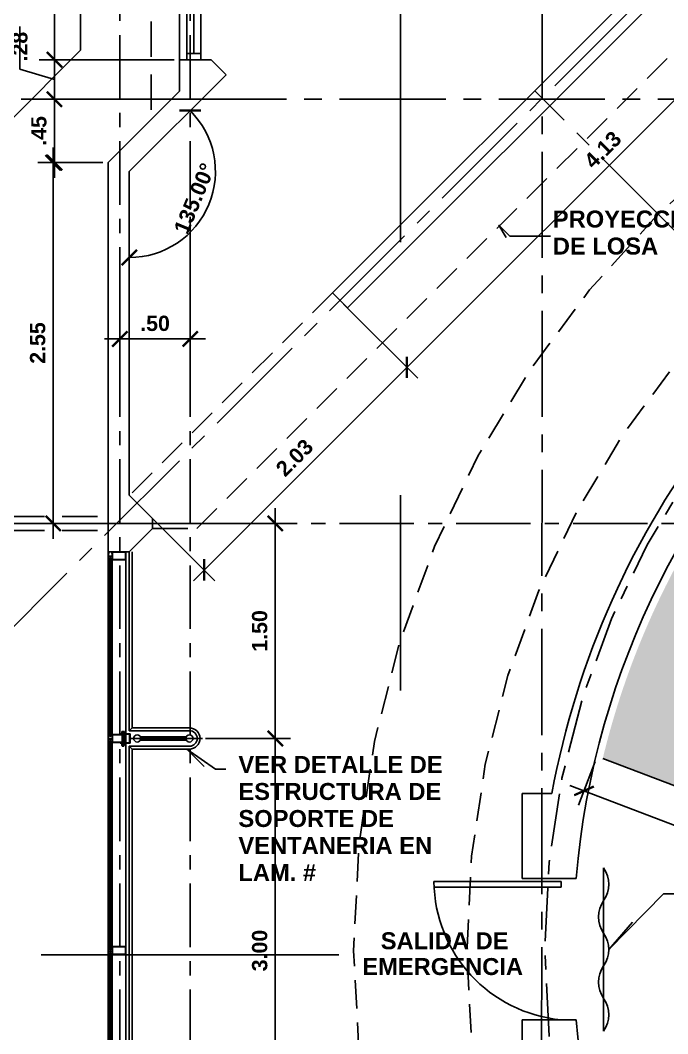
# Model space of a CAD drawing. Extents: x 504.5 to 598.6, y 648.3 to 688.4.
# Drawn here: x 515.55 to 520.12, y 667.48 to 674.64 of the extents above; entities that cross this region are included whole.
import ezdxf

# ---------------------------------------------------------------- set-up
doc = ezdxf.new("R2010")
doc.units = 0
doc.header["$MEASUREMENT"] = 0
doc.linetypes.add('CENTER2', pattern=[1.125, 0.75, -0.125, 0.125, -0.125])
doc.linetypes.add('HIDDEN', pattern=[0.375, 0.25, -0.125])
doc.layers.get('0').update_dxf_attribs({"linetype": 'CONTINUOUS'})
doc.layers.get('DEFPOINTS').update_dxf_attribs({"linetype": 'CONTINUOUS'})
for name, color, linetype in [('2', 1, 'CONTINUOUS'), ('6', 7, 'CONTINUOUS'), ('EJES', 6, 'CENTER2'), ('paredes', 2, 'CONTINUOUS'), ('PISO', 9, 'CONTINUOUS'), ('pisoplanta', 1, 'CONTINUOUS'), ('PROYECCIONES', 6, 'HIDDEN'), ('PUERTAS', 1, 'CONTINUOUS'), ('texturas', 6, 'CONTINUOUS'), ('ventanas', 1, 'CONTINUOUS'), ('vidrio', 6, 'CONTINUOUS')]:
    doc.layers.add(name, color=color, linetype=linetype)
doc.styles.add('ALR4', font='sanssb__.ttf')
doc.dimstyles.new('1-50', dxfattribs={"dimscale": 0.6, "dimtxt": 0.18, "dimasz": 0.18, "dimexe": 0.18, "dimexo": 0.0625, "dimgap": 0.09, "dimtad": 1, "dimzin": 4, "dimdsep": 46, "dimtxsty": 'Standard', "dimblk1": 'ARCHTICK', "dimblk2": 'ARCHTICK', "dimsah": 1, "dimcen": 0.09, "dimdle": 0.18, "dimclrd": 6, "dimclre": 6, "dimclrt": 1, "dimadec": 0, "dimazin": 0, "dimtfac": 1, "dimtofl": 0, "dimtmove": 0, "dimatfit": 3, "dimldrblk": 'ARCHTICK', "dimfxl": 1, "dimtolj": 1, "dimtzin": 4, "dimarcsym": 0})

# ---------------------------------------------------------------- blocks, each defined once
blk = doc.blocks.new('apoymuro-cortina')
at = {"layer": 'vidrio', "color": 1, "linetype": 'Continuous'}
for p, q in [((0, 0), (-0.0989, 0)), ((0, -0.0574), (0, 0)), ((-0.125, -0.0006), (-0.125, -0.0568)), ((-0.1193, 0), (-0.1244, 0)), ((-0.1244, -0.0574), (-0.1193, -0.0574)), ((-0.122, -0.0096), (-0.122, -0.0032)), ((-0.122, -0.032), (-0.122, -0.0134)), ((-0.0962, -0.032), (-0.122, -0.032)), ((-0.122, -0.0348), (-0.0962, -0.0348)), ((-0.122, -0.044), (-0.122, -0.0348)), ((-0.122, -0.0542), (-0.122, -0.0478)), ((-0.1213, -0.0026), (-0.1199, -0.0026)), ((-0.1199, -0.0102), (-0.1213, -0.0102)), ((-0.1213, -0.0128), (-0.1193, -0.0128)), ((-0.1193, -0.0447), (-0.1213, -0.0447)), ((-0.1213, -0.0472), (-0.1199, -0.0472)), ((-0.1199, -0.0549), (-0.1213, -0.0549)), ((-0.1199, -0.0026), (-0.1199, -0.0038)), ((-0.1199, -0.0089), (-0.1199, -0.0102)), ((-0.1199, -0.0472), (-0.1199, -0.0485)), ((-0.1199, -0.0536), (-0.1199, -0.0549)), ((-0.1186, -0.0038), (-0.1186, -0.0006)), ((-0.1186, -0.0121), (-0.1186, -0.0089)), ((-0.1186, -0.0485), (-0.1186, -0.0453)), ((-0.1186, -0.0568), (-0.1186, -0.0536)), ((-0.0995, -0.0006), (-0.0995, -0.0038)), ((-0.0995, -0.0089), (-0.0995, -0.0121)), ((-0.0995, -0.0453), (-0.0995, -0.0485)), ((-0.0995, -0.0536), (-0.0995, -0.0568)), ((-0.0989, -0.0128), (-0.0968, -0.0128)), ((-0.0968, -0.0447), (-0.0989, -0.0447)), ((-0.0989, -0.0574), (-0.0938, -0.0574)), ((-0.0982, -0.0026), (-0.0968, -0.0026)), ((-0.0982, -0.0038), (-0.0982, -0.0026)), ((-0.0982, -0.0102), (-0.0982, -0.0089)), ((-0.0968, -0.0102), (-0.0982, -0.0102)), ((-0.0982, -0.0472), (-0.0968, -0.0472)), ((-0.0982, -0.0485), (-0.0982, -0.0472)), ((-0.0982, -0.0549), (-0.0982, -0.0536)), ((-0.0968, -0.0549), (-0.0982, -0.0549)), ((-0.0962, -0.0032), (-0.0962, -0.0096)), ((-0.0962, -0.0134), (-0.0962, -0.032)), ((-0.0962, -0.0348), (-0.0962, -0.044)), ((-0.0962, -0.0478), (-0.0962, -0.0542)), ((-0.0938, -0.0574), (0, -0.0574)), ((-0.0931, -0.0033), (-0.0931, -0.0541)), ((-0.0036, -0.0028), (-0.0926, -0.0028)), ((-0.0926, -0.0546), (-0.0036, -0.0546)), ((-0.0031, -0.0541), (-0.0031, -0.0033))]:
    blk.add_line(p, q, dxfattribs=at)
at = {"layer": 'vidrio', "linetype": 'Continuous'}
for p, q in [((-0.0397, 0.0015), (-0.0397, 0.0051)), ((-0.0397, 0.0051), (0.0307, 0.0051)), ((0.0272, 0.0015), (-0.0397, 0.0015)), ((-0.0318, 0.0056), (-0.0318, 0.0075)), ((-0.0318, 0.0075), (-0.0055, 0.0075)), ((-0.0055, 0.0056), (-0.0318, 0.0056)), ((-0.0087, 0.0103), (-0.0287, 0.0103)), ((-0.0287, 0.0103), (-0.0287, 0.0078)), ((-0.0287, 0.0078), (-0.0087, 0.0078)), ((-0.0283, 0.0111), (-0.0283, 0.0201)), ((-0.026, 0.0207), (-0.0113, 0.0207)), ((-0.0113, 0.0105), (-0.026, 0.0105)), ((-0.0237, 0.0201), (-0.0237, 0.0111)), ((-0.0145, 0.0208), (-0.0228, 0.0208)), ((-0.0137, 0.0111), (-0.0137, 0.0201)), ((-0.009, 0.0201), (-0.009, 0.0111)), ((-0.0087, 0.0078), (-0.0087, 0.0103)), ((-0.0055, 0.0075), (-0.0055, 0.0056)), ((0.0272, -0.0589), (0.0272, 0.0015)), ((0.0307, -0.0625), (0.0307, 0.0051)), ((-0.1052, -0.0438), (-0.1133, -0.0438)), ((-0.0397, -0.0589), (0.0272, -0.0589)), ((-0.0397, -0.0625), (-0.0397, -0.0589)), ((0.0307, -0.0625), (-0.0397, -0.0625)), ((-0.0318, -0.0631), (-0.0318, -0.065)), ((-0.0055, -0.0631), (-0.0318, -0.0631)), ((-0.0318, -0.065), (-0.0055, -0.065)), ((-0.0287, -0.0677), (-0.0287, -0.0652)), ((-0.0287, -0.0652), (-0.0087, -0.0652)), ((-0.0087, -0.0677), (-0.0287, -0.0677)), ((-0.0283, -0.0686), (-0.0283, -0.0775)), ((-0.0113, -0.068), (-0.026, -0.068)), ((-0.0127, -0.0055), (-0.0248, -0.0055)), ((-0.0248, -0.0055), (-0.0248, -0.0516)), ((-0.0248, -0.0516), (-0.0127, -0.0516)), ((-0.0237, -0.0775), (-0.0237, -0.0686)), ((-0.0137, -0.0686), (-0.0137, -0.0775)), ((-0.0127, -0.0516), (-0.0127, -0.0055)), ((-0.009, -0.0775), (-0.009, -0.0686)), ((-0.0087, -0.0652), (-0.0087, -0.0677)), ((-0.0055, -0.065), (-0.0055, -0.0631)), ((-0.026, -0.0782), (-0.0113, -0.0782)), ((-0.0247, -0.083), (-0.0247, -0.0782)), ((-0.0127, -0.0792), (-0.0247, -0.0792)), ((-0.0127, -0.0811), (-0.0247, -0.0811)), ((-0.0247, -0.083), (-0.0237, -0.0839)), ((-0.0127, -0.083), (-0.0247, -0.083)), ((-0.0136, -0.0839), (-0.0237, -0.0839)), ((-0.0145, -0.0783), (-0.0228, -0.0783)), ((-0.0145, -0.0802), (-0.0228, -0.0802)), ((-0.0145, -0.0821), (-0.0228, -0.0821)), ((-0.0187, -0.0838), (-0.0187, -0.0839)), ((-0.0127, -0.083), (-0.0136, -0.0839)), ((-0.0127, -0.083), (-0.0127, -0.0782))]:
    blk.add_line(p, q, dxfattribs=at)
at = {"layer": 'vidrio', "color": 1, "linetype": 'Continuous', "extrusion": (0, 0, -1)}
for centre, major_axis, start_param, end_param in [((-0.0989, -0.0006), (0.000451, -0.000451), 2.356194, 3.926991), ((-0.1244, -0.0006), (0.000451, -0.000451), 2.356194, 3.926991), ((-0.1244, -0.0568), (0.000451, 0.000451), 2.356194, 3.926991), ((-0.1213, -0.0032), (0.000451, -0.000451), 2.356194, 3.926991), ((-0.1213, -0.0096), (0.000451, 0.000451), 2.356194, 3.926991), ((-0.1213, -0.0134), (0.000451, -0.000451), 2.356194, 3.926991), ((-0.1213, -0.044), (0.000451, 0.000451), 2.356194, 3.926991), ((-0.1213, -0.0478), (0.000451, -0.000451), 2.356194, 3.926991), ((-0.1213, -0.0542), (0.000451, 0.000451), 2.356194, 3.926991), ((-0.1193, -0.0038), (0.000451, 0.000451), 2.356194, 3.926991), ((-0.1193, -0.0089), (0.000451, -0.000451), 2.356194, 3.926991), ((-0.1193, -0.0485), (0.000451, 0.000451), 2.356194, 3.926991), ((-0.1193, -0.0536), (0.000451, -0.000451), 2.356194, 3.926991), ((-0.1193, -0.0006), (0.000451, -0.000451), 3.926991, 5.497787), ((-0.1193, -0.0038), (0.000451, -0.000451), -0.785398, 0.785398), ((-0.1193, -0.0089), (0.000451, -0.000451), 3.926991, 5.497787), ((-0.1193, -0.0121), (0.000451, -0.000451), -0.785398, 0.785398), ((-0.1193, -0.0453), (0.000451, -0.000451), 3.926991, 5.497787), ((-0.1193, -0.0485), (0.000451, -0.000451), -0.785398, 0.785398), ((-0.1193, -0.0536), (0.000451, -0.000451), 3.926991, 5.497787), ((-0.1193, -0.0568), (0.000451, -0.000451), -0.785398, 0.785398), ((-0.0989, -0.0038), (0.000451, 0.000451), 2.356194, 3.926991), ((-0.0989, -0.0089), (0.000451, -0.000451), 2.356194, 3.926991), ((-0.0989, -0.0121), (0.000451, 0.000451), 2.356194, 3.926991), ((-0.0989, -0.0453), (0.000451, -0.000451), 2.356194, 3.926991), ((-0.0989, -0.0485), (0.000451, 0.000451), 2.356194, 3.926991), ((-0.0989, -0.0536), (0.000451, -0.000451), 2.356194, 3.926991), ((-0.0989, -0.0568), (0.000451, 0.000451), 2.356194, 3.926991), ((-0.0989, -0.0038), (0.000451, -0.000451), -0.785398, 0.785398), ((-0.0989, -0.0089), (0.000451, -0.000451), 3.926991, 5.497787), ((-0.0989, -0.0485), (0.000451, -0.000451), -0.785398, 0.785398), ((-0.0989, -0.0536), (0.000451, -0.000451), 3.926991, 5.497787), ((-0.0968, -0.0032), (0.000451, 0.000451), 5.497787, 7.068583), ((-0.0968, -0.0096), (0.000451, -0.000451), -0.785398, 0.785398), ((-0.0968, -0.0134), (0.000451, -0.000451), 3.926991, 5.497787), ((-0.0968, -0.044), (0.000451, -0.000451), -0.785398, 0.785398), ((-0.0968, -0.0478), (0.000451, 0.000451), 5.497787, 7.068583), ((-0.0926, -0.0033), (0.000361, 0.000361), 3.926991, 5.497787), ((-0.0926, -0.0541), (0.000361, 0.000361), 2.356194, 3.926991)]:
    blk.add_ellipse(centre, major_axis=major_axis, ratio=1, start_param=start_param, end_param=end_param, dxfattribs=at)
at = {"layer": 'vidrio', "linetype": 'Continuous', "extrusion": (0, 0, -1)}
for centre, major_axis, start_param, end_param in [((-0.026, 0.0161), (0.00325, -0.00325), 3.399063, 4.454918), ((-0.026, 0.0151), (0.00325, -0.00325), 0.257471, 1.313326), ((-0.0187, 0.0004), (0.0144, -0.0144), 3.678281, 4.175701), ((-0.0187, 0.0309), (0.0144, 0.0144), 2.107484, 2.604904), ((-0.0113, 0.0161), (0.00325, -0.00325), 3.399063, 4.454918), ((-0.0113, 0.0151), (0.00325, -0.00325), 0.257471, 1.313326), ((-0.026, -0.0726), (0.00325, 0.00325), 4.96986, 6.025715), ((-0.0187, -0.0883), (0.0144, 0.0144), 5.249077, 5.746497), ((-0.0113, -0.0726), (0.00325, 0.00325), 4.96986, 6.025715), ((-0.026, -0.0736), (0.00325, 0.00325), 1.828267, 2.884122), ((-0.0187, -0.0578), (0.0144, -0.0144), 0.536688, 1.034108), ((-0.0113, -0.0736), (0.00325, 0.00325), 1.828267, 2.884122)]:
    blk.add_ellipse(centre, major_axis=major_axis, ratio=1, start_param=start_param, end_param=end_param, dxfattribs=at)
at = {"layer": 'vidrio', "color": 5, "linetype": 'Continuous', "extrusion": (0, 0, -1)}
for centre, major_axis, start_param, end_param in [((-0.0036, -0.0033), (0.000361, -0.000361), 3.926991, 5.497787), ((-0.0036, -0.0541), (0.000361, 0.000361), 0.785398, 2.356194)]:
    blk.add_ellipse(centre, major_axis=major_axis, ratio=1, start_param=start_param, end_param=end_param, dxfattribs=at)
blk = doc.blocks.new('_ARCHTICK')
at = {"color": 0, "linetype": 'ByBlock', "const_width": 0.15}
blk.add_lwpolyline([(-0.5, -0.5), (0.5, 0.5)], dxfattribs=at)
blk = doc.blocks.new('*D16')
at = {"color": 6, "linetype": 'ByBlock', "transparency": 16777216}
blk.add_line((520.5879, 665.8797), (519.823, 665.5197), dxfattribs=at)
at = {"layer": 'DEFPOINTS', "color": 0, "linetype": 'ByBlock', "transparency": 16777216}
for p in [(525.2519, 668.0745), (519.823, 665.5197)]:
    blk.add_point(p, dxfattribs=at)
at = {"color": 6, "linetype": 'ByBlock', "transparency": 16777216, "xscale": 0.108, "yscale": 0.108, "zscale": 0.108, "rotation": 205.2008022212337}
blk.add_blockref('_ARCHTICK', (519.823, 665.5197), dxfattribs=at)
at = {"color": 1, "linetype": 'ByBlock', "transparency": 16777216, "insert": (520.3214, 665.8756), "char_height": 0.108, "attachment_point": 5, "rotation": 25.2008, "style": 'ALR4'}
blk.add_mtext('\\A1;R6.00', dxfattribs=at)
blk = doc.blocks.new('*D161')
at = {"color": 6, "linetype": 'ByBlock', "transparency": 16777216}
for p, q in [((517.3482, 666.4561), (517.3482, 669.6721)), ((516.854, 669.5641), (517.4562, 669.5641))]:
    blk.add_line(p, q, dxfattribs=at)
at = {"layer": 'DEFPOINTS', "color": 0, "linetype": 'ByBlock', "transparency": 16777216}
for p in [(516.8165, 669.5641), (517.3482, 669.5641), (516.8165, 666.5641)]:
    blk.add_point(p, dxfattribs=at)
at = {"color": 6, "linetype": 'ByBlock', "transparency": 16777216, "xscale": 0.108, "yscale": 0.108, "zscale": 0.108}
for p, rotation in [((517.3482, 669.5641), 90), ((517.3482, 666.5641), 270)]:
    blk.add_blockref('_ARCHTICK', p, dxfattribs=dict(at, rotation=rotation))
at = {"color": 1, "linetype": 'ByBlock', "transparency": 16777216, "insert": (517.2384, 668.0641), "char_height": 0.108, "attachment_point": 5, "rotation": 90, "style": 'ALR4'}
blk.add_mtext('\\A1;3.00', dxfattribs=at)
blk = doc.blocks.new('*D162')
at = {"color": 6, "linetype": 'ByBlock', "transparency": 16777216}
for p, q in [((517.3482, 669.4561), (517.3482, 671.1929)), ((516.287, 671.0849), (517.4562, 671.0849))]:
    blk.add_line(p, q, dxfattribs=at)
at = {"layer": 'DEFPOINTS', "color": 0, "linetype": 'ByBlock', "transparency": 16777216}
for p in [(516.2495, 671.0849), (517.3482, 671.0849), (516.8165, 669.5641)]:
    blk.add_point(p, dxfattribs=at)
at = {"color": 6, "linetype": 'ByBlock', "transparency": 16777216, "xscale": 0.108, "yscale": 0.108, "zscale": 0.108}
for p, rotation in [((517.3482, 671.0849), 90), ((517.3482, 669.5641), 270)]:
    blk.add_blockref('_ARCHTICK', p, dxfattribs=dict(at, rotation=rotation))
at = {"color": 1, "linetype": 'ByBlock', "transparency": 16777216, "insert": (517.2383, 670.3245), "char_height": 0.108, "attachment_point": 5, "rotation": 90, "style": 'ALR4'}
blk.add_mtext('\\A1;1.50', dxfattribs=at)
blk = doc.blocks.new('*D198')
at = {"color": 6, "linetype": 'ByBlock', "transparency": 16777216}
for p, q in [((517.8311, 672.6355), (518.3544, 672.1122)), ((516.7691, 670.6796), (518.3544, 672.2649)), ((516.3985, 671.2029), (516.9219, 670.6796))]:
    blk.add_line(p, q, dxfattribs=at)
at = {"layer": 'DEFPOINTS', "color": 0, "linetype": 'ByBlock', "transparency": 16777216}
for p in [(517.8046, 672.662), (518.2781, 672.1885), (516.372, 671.2294)]:
    blk.add_point(p, dxfattribs=at)
at = {"color": 6, "linetype": 'ByBlock', "transparency": 16777216, "xscale": 0.108, "yscale": 0.108, "zscale": 0.108}
for p, rotation in [((518.2781, 672.1885), 44.99999999999545), ((516.8455, 670.7559), 224.9999999999954)]:
    blk.add_blockref('_ARCHTICK', p, dxfattribs=dict(at, rotation=rotation))
at = {"color": 1, "linetype": 'ByBlock', "transparency": 16777216, "insert": (517.4842, 671.5498), "char_height": 0.108, "attachment_point": 5, "rotation": 45, "style": 'ALR4'}
blk.add_mtext('\\A1;2.03', dxfattribs=at)
blk = doc.blocks.new('*D199')
at = {"color": 6, "linetype": 'ByBlock', "transparency": 16777216}
for p, q in [((520.7537, 675.5582), (521.2771, 675.0348)), ((518.2017, 672.1122), (521.2771, 675.1876))]:
    blk.add_line(p, q, dxfattribs=at)
at = {"layer": 'DEFPOINTS', "color": 0, "linetype": 'ByBlock', "transparency": 16777216}
for p in [(520.7272, 675.5847), (521.2007, 675.1112), (517.8046, 672.662)]:
    blk.add_point(p, dxfattribs=at)
at = {"color": 6, "linetype": 'ByBlock', "transparency": 16777216, "xscale": 0.108, "yscale": 0.108, "zscale": 0.108}
for p, rotation in [((521.2007, 675.1112), 44.99999999999545), ((518.2781, 672.1885), 224.9999999999954)]:
    blk.add_blockref('_ARCHTICK', p, dxfattribs=dict(at, rotation=rotation))
at = {"color": 1, "linetype": 'ByBlock', "transparency": 16777216, "insert": (519.6618, 673.7275), "char_height": 0.108, "attachment_point": 5, "rotation": 45, "style": 'ALR4'}
blk.add_mtext('\\A1;4.13', dxfattribs=at)
blk = doc.blocks.new('*D200')
at = {"color": 6, "linetype": 'ByBlock', "transparency": 16777216}
for p, q in [((515.7792, 670.9769), (515.7792, 673.7441)), ((516.129, 673.6361), (515.6712, 673.6361)), ((516.212, 671.0849), (515.6712, 671.0849))]:
    blk.add_line(p, q, dxfattribs=at)
at = {"layer": 'DEFPOINTS', "color": 0, "linetype": 'ByBlock', "transparency": 16777216}
for p in [(515.7792, 673.6361), (516.1665, 673.6361), (516.2495, 671.0849)]:
    blk.add_point(p, dxfattribs=at)
at = {"color": 6, "linetype": 'ByBlock', "transparency": 16777216, "xscale": 0.108, "yscale": 0.108, "zscale": 0.108}
for p, rotation in [((515.7792, 673.6361), 90), ((515.7792, 671.0849), 270)]:
    blk.add_blockref('_ARCHTICK', p, dxfattribs=dict(at, rotation=rotation))
at = {"color": 1, "linetype": 'ByBlock', "transparency": 16777216, "insert": (515.6694, 672.3605), "char_height": 0.108, "attachment_point": 5, "rotation": 90, "style": 'ALR4'}
blk.add_mtext('\\A1;2.55', dxfattribs=at)
blk = doc.blocks.new('*D201')
at = {"color": 6, "linetype": 'ByBlock', "transparency": 16777216}
for p, q in [((515.7878, 673.5281), (515.7878, 674.1929)), ((516.7097, 674.0849), (515.6798, 674.0849)), ((516.129, 673.6361), (515.6798, 673.6361))]:
    blk.add_line(p, q, dxfattribs=at)
at = {"layer": 'DEFPOINTS', "color": 0, "linetype": 'ByBlock', "transparency": 16777216}
for p in [(515.7878, 674.0849), (516.7472, 674.0849), (516.1665, 673.6361)]:
    blk.add_point(p, dxfattribs=at)
at = {"color": 6, "linetype": 'ByBlock', "transparency": 16777216, "xscale": 0.108, "yscale": 0.108, "zscale": 0.108}
for p, rotation in [((515.7878, 674.0849), 90), ((515.7878, 673.6361), 270)]:
    blk.add_blockref('_ARCHTICK', p, dxfattribs=dict(at, rotation=rotation))
at = {"color": 1, "linetype": 'ByBlock', "transparency": 16777216, "insert": (515.6779, 673.8605), "char_height": 0.108, "attachment_point": 5, "rotation": 90, "style": 'ALR4'}
blk.add_mtext('\\A1;.45', dxfattribs=at)
blk = doc.blocks.new('*D202')
at = {"color": 6, "linetype": 'ByBlock', "transparency": 16777216}
for p, q in [((515.5431, 674.298), (515.5431, 674.598)), ((516.6347, 674.3644), (515.6798, 674.3644)), ((515.7878, 673.9769), (515.7878, 674.3644)), ((515.7878, 674.2246), (515.5431, 674.298))]:
    blk.add_line(p, q, dxfattribs=at)
at = {"layer": 'DEFPOINTS', "color": 0, "linetype": 'ByBlock', "transparency": 16777216}
for p in [(515.7878, 674.3644), (516.6722, 674.3644), (516.7472, 674.0849)]:
    blk.add_point(p, dxfattribs=at)
at = {"color": 6, "linetype": 'ByBlock', "transparency": 16777216, "xscale": 0.108, "yscale": 0.108, "zscale": 0.108}
for p, rotation in [((515.7878, 674.3644), 90), ((515.7878, 674.0849), 270)]:
    blk.add_blockref('_ARCHTICK', p, dxfattribs=dict(at, rotation=rotation))
at = {"color": 1, "linetype": 'ByBlock', "transparency": 16777216, "insert": (515.5431, 674.352), "char_height": 0.108, "attachment_point": 4, "rotation": 90, "style": 'ALR4'}
blk.add_mtext('\\A1;.28', dxfattribs=at)
blk = doc.blocks.new('*D203')
at = {"color": 6, "linetype": 'ByBlock', "transparency": 16777216}
for p, q in [((515.7878, 674.2564), (515.7878, 676.6927)), ((516.4347, 676.5847), (515.6798, 676.5847))]:
    blk.add_line(p, q, dxfattribs=at)
at = {"layer": 'DEFPOINTS', "color": 0, "linetype": 'ByBlock', "transparency": 16777216}
for p in [(515.7878, 676.5847), (516.4722, 676.5847), (516.6722, 674.3644)]:
    blk.add_point(p, dxfattribs=at)
at = {"color": 6, "linetype": 'ByBlock', "transparency": 16777216, "xscale": 0.108, "yscale": 0.108, "zscale": 0.108}
for p, rotation in [((515.7878, 676.5847), 90), ((515.7878, 674.3644), 270)]:
    blk.add_blockref('_ARCHTICK', p, dxfattribs=dict(at, rotation=rotation))
at = {"color": 1, "linetype": 'ByBlock', "transparency": 16777216, "insert": (515.6798, 675.4745), "char_height": 0.108, "attachment_point": 5, "rotation": 90, "style": 'ALR4'}
blk.add_mtext('\\A1;2.22', dxfattribs=at)
blk = doc.blocks.new('*D204')
at = {"color": 6, "linetype": 'ByBlock', "transparency": 16777216}
for p, q in [((516.7472, 673.9671), (516.7472, 672.9955)), ((516.2495, 673.6816), (516.2495, 672.9955)), ((516.1415, 673.1035), (516.8552, 673.1035))]:
    blk.add_line(p, q, dxfattribs=at)
at = {"layer": 'DEFPOINTS', "color": 0, "linetype": 'ByBlock', "transparency": 16777216}
for p in [(516.7472, 674.0046), (516.2495, 673.7191), (516.7472, 673.1035)]:
    blk.add_point(p, dxfattribs=at)
at = {"color": 6, "linetype": 'ByBlock', "transparency": 16777216, "xscale": 0.108, "yscale": 0.108, "zscale": 0.108, "rotation": 180}
blk.add_blockref('_ARCHTICK', (516.2495, 673.1035), dxfattribs=at)
at = {"color": 6, "linetype": 'ByBlock', "transparency": 16777216, "xscale": 0.108, "yscale": 0.108, "zscale": 0.108}
blk.add_blockref('_ARCHTICK', (516.7472, 673.1035), dxfattribs=at)
at = {"color": 1, "linetype": 'ByBlock', "transparency": 16777216, "insert": (516.4984, 673.2133), "char_height": 0.108, "attachment_point": 5, "style": 'ALR4'}
blk.add_mtext('\\A1;.50', dxfattribs=at)
blk = doc.blocks.new('*D208')
at = {"color": 6, "linetype": 'ByBlock', "transparency": 16777216}
blk.add_arc((520.7585, 675.5099), 0.6344, 225, 360, dxfattribs=at)
at = {"layer": 'DEFPOINTS', "color": 0, "linetype": 'ByBlock', "transparency": 16777216}
for p in [(520.7585, 675.5099), (520.7585, 675.5099), (522.1827, 675.5099), (520.7585, 674.8755), (517.8576, 672.609)]:
    blk.add_point(p, dxfattribs=at)
at = {"color": 6, "linetype": 'ByBlock', "transparency": 16777216, "xscale": 0.108, "yscale": 0.108, "zscale": 0.108}
for p, rotation in [((521.3929, 675.5099), 89.99999999999113), ((520.3099, 675.0613), 134.9999999999972)]:
    blk.add_blockref('_ARCHTICK', p, dxfattribs=dict(at, rotation=rotation))
at = {"color": 1, "linetype": 'ByBlock', "transparency": 16777216, "insert": (520.9592, 675.0252), "char_height": 0.108, "attachment_point": 5, "rotation": 22.5, "style": 'ALR4'}
blk.add_mtext('\\A1;135.00°', dxfattribs=at)
blk = doc.blocks.new('*D224')
at = {"color": 6, "linetype": 'ByBlock', "transparency": 16777216}
blk.add_arc((516.3165, 673.5739), 0.6087, 270, 45, dxfattribs=at)
at = {"layer": 'DEFPOINTS', "color": 0, "linetype": 'ByBlock', "transparency": 16777216}
for p in [(517.0009, 674.2583), (516.3165, 673.5739), (516.3165, 673.5739), (516.747, 673.1435), (516.3165, 671.2849)]:
    blk.add_point(p, dxfattribs=at)
at = {"color": 6, "linetype": 'ByBlock', "transparency": 16777216, "xscale": 0.108, "yscale": 0.108, "zscale": 0.108}
for p, rotation in [((516.747, 674.0044), 134.9999999999711), ((516.3165, 672.9652), 179.9999999999898)]:
    blk.add_blockref('_ARCHTICK', p, dxfattribs=dict(at, rotation=rotation))
at = {"color": 1, "linetype": 'ByBlock', "transparency": 16777216, "insert": (516.7775, 673.383), "char_height": 0.108, "attachment_point": 5, "rotation": 67.5, "style": 'ALR4'}
blk.add_mtext('\\A1;135.00°', dxfattribs=at)
blk = doc.blocks.new('*D237')
at = {"color": 6, "linetype": 'ByBlock', "transparency": 16777216}
for p, q in [((519.6089, 669.4007), (519.4914, 669.0927)), ((519.429, 669.2321), (521.1963, 668.5578)), ((521.1744, 668.8033), (521.0569, 668.4954))]:
    blk.add_line(p, q, dxfattribs=at)
at = {"layer": 'DEFPOINTS', "color": 0, "linetype": 'ByBlock', "transparency": 16777216}
for p in [(519.6223, 669.4357), (521.1878, 668.8384), (521.0954, 668.5963)]:
    blk.add_point(p, dxfattribs=at)
at = {"color": 6, "linetype": 'ByBlock', "transparency": 16777216, "xscale": 0.108, "yscale": 0.108, "zscale": 0.108}
for p, rotation in [((519.5299, 669.1936), 159.1143863293706), ((521.0954, 668.5963), 339.1143863293706)]:
    blk.add_blockref('_ARCHTICK', p, dxfattribs=dict(at, rotation=rotation))
at = {"color": 1, "linetype": 'ByBlock', "transparency": 16777216, "insert": (520.3518, 668.9975), "char_height": 0.108, "attachment_point": 5, "rotation": 339.11439, "style": 'ALR4'}
blk.add_mtext('\\A1;1.68', dxfattribs=at)
blk = doc.blocks.new('*D250')
at = {"color": 6, "linetype": 'ByBlock', "transparency": 16777216}
blk.add_arc((516.2495, 661.9457), 0.7871, 270, 315, dxfattribs=at)
at = {"layer": 'DEFPOINTS', "color": 0, "linetype": 'ByBlock', "transparency": 16777216}
for p in [(516.2495, 683.009), (516.1665, 662.0287), (516.4533, 661.1854), (519.1165, 659.0787), (516.2495, 649.3383)]:
    blk.add_point(p, dxfattribs=at)
at = {"color": 6, "linetype": 'ByBlock', "transparency": 16777216, "xscale": 0.108, "yscale": 0.108, "zscale": 0.108}
for p, rotation in [((516.8061, 661.3891), 44.99999999999377), ((516.2495, 661.1586), 180.0000000000004)]:
    blk.add_blockref('_ARCHTICK', p, dxfattribs=dict(at, rotation=rotation))
at = {"color": 1, "linetype": 'ByBlock', "transparency": 16777216, "insert": (516.5087, 661.32), "char_height": 0.108, "attachment_point": 5, "rotation": 22.5, "style": 'ALR4'}
blk.add_mtext('\\A1;45.00°', dxfattribs=at)

msp = doc.modelspace()

# ---------------------------------------------------------------- hatches: boundary and pattern name
at = {"layer": 'PROYECCIONES'}
h = msp.add_hatch(dxfattribs=at)
h.set_pattern_fill('CROSS,_O', color=256, scale=0.3)
h.set_pattern_definition([(0, (-527.54403, -568.65473), (0.075, 0.075), [0.0375, -0.1125]), (90, (-527.52528, -568.67348), (-0.075, 0.075), [0.0375, -0.1125])])
h.paths.add_polyline_path([(525.2519, 672.3245), (525.2519, 673.8245, 0.14114), (522.1935, 672.9436), (522.9913, 671.6734, -0.14114)])
h.paths.add_polyline_path([(522.9913, 671.6734), (523.0422, 671.5923), (524.6916, 672.2168), (524.9573, 671.3559, -0.01158), (525.2519, 671.5019), (525.2519, 672.3245, 0.14114)])
h.paths.add_polyline_path([(525.2519, 671.5019, -0.058512), (526.8238, 672.0231, 0.094999), (525.2519, 672.3245)])
h.paths.add_polyline_path([(526.8732, 671.9302), (526.8474, 672.0136, 0.001493), (526.8238, 672.0231, 0.058512), (525.2519, 671.5019), (525.2519, 671.4298)])
h.paths.add_polyline_path([(526.8474, 672.0136), (526.3194, 673.7245, 0.046716), (525.2519, 673.8245), (525.2519, 672.3245, -0.096506)])
h.paths.add_polyline_path([(522.1935, 672.9436, 0.056195), (521.1861, 672.1403), (522.2415, 671.0849), (522.2519, 671.0849, -0.05576), (522.9913, 671.6734)])
h.paths.add_polyline_path([(523.0422, 671.5923), (522.9913, 671.6734, 0.032583), (522.5429, 671.3492), (522.671, 671.2211)])
h.paths.add_polyline_path([(521.9772, 670.7835), (522.1053, 670.6554), (522.3882, 670.9383), (522.2467, 671.0797, 0.023569)])
h.paths.add_polyline_path([(522.2519, 671.0849, 0.000433), (522.2467, 671.0797), (522.3882, 670.9383), (522.5348, 671.0849)])
h.paths.add_polyline_path([(522.5348, 671.0849), (522.671, 671.2211), (522.5429, 671.3492, 0.023135), (522.2519, 671.0849)], flags=17)
h.paths.add_polyline_path([(520.4594, 671.0849), (521.653, 670.3351, -0.056195), (522.2467, 671.0797), (522.2415, 671.0849)])
h.paths.add_polyline_path([(522.2415, 671.0849), (521.1861, 672.1403, 0.056195), (520.3828, 671.133), (520.4594, 671.0849)])
h.paths.add_polyline_path([(522.1053, 670.6554), (521.9772, 670.7835, 0.032583), (521.653, 670.3351), (521.7341, 670.2842)])
h.paths.add_polyline_path([(521.7341, 670.2842), (521.653, 670.3351, 0.092507), (521.0799, 668.885), (521.1888, 668.8438)])
h.paths.add_polyline_path([(520.4594, 671.0849), (520.353, 671.0849, 0.078788), (519.662, 669.4218), (521.0799, 668.885, -0.092507), (521.653, 670.3351)])

# ---------------------------------------------------------------- linework, layer by layer
at = {"layer": '2'}
for points in [[(519.2934, 673.1158), (519.0063, 673.1158), (518.928, 673.194), (518.9802, 673.1071)], [(516.9978, 669.3465), (516.9263, 669.3465), (516.722, 669.4894), (516.8446, 669.3669)], [(520.2966, 668.4642), (520.0923, 668.4642), (519.7046, 668.0715), (519.8722, 668.2652)]]:
    msp.add_lwpolyline(points, dxfattribs=at)
at = {"layer": '6'}
for p, q in [((518.2324, 675.1839), (518.2324, 673.0733)), ((518.2324, 671.2845), (518.2324, 669.904)), ((515.6936, 668.0337), (517.7975, 668.0337))]:
    msp.add_line(p, q, dxfattribs=at)
at = {"layer": 'EJES', "ltscale": 0.6}
for p, q in [((516.2495, 649.3383), (516.2495, 683.009)), ((516.7472, 649.3383), (516.7472, 683.009))]:
    msp.add_line(p, q, dxfattribs=at)
at = {"layer": 'EJES'}
for p, q in [((519.2193, 649.3383), (519.2399, 683.009)), ((514.5498, 669.4073), (526.8246, 681.6821)), ((531.3227, 662.0037), (519.1812, 674.1452)), ((505.4273, 674.0849), (544.8842, 674.0849))]:
    msp.add_line(p, q, dxfattribs=at)
at = {"layer": 'EJES', "ltscale": 0.7}
msp.add_line((505.4273, 671.0849), (544.8842, 671.0849), dxfattribs=at)
at = {"layer": 'EJES', "ltscale": 0.5}
msp.add_circle((525.2519, 668.0745), 6, dxfattribs=at)
at = {"layer": 'paredes'}
for p, q in [((517.7515, 672.7151), (520.8464, 675.8099)), ((517.8576, 672.609), (520.7585, 675.5099)), ((516.8949, 674.3644), (516.6722, 674.3644)), ((516.6722, 674.3644), (516.6722, 674.1418)), ((517.0009, 674.2583), (516.8949, 674.3644)), ((516.3165, 673.5739), (517.0009, 674.2583)), ((516.1665, 673.6361), (516.6722, 674.1418)), ((516.1665, 670.8849), (516.1665, 673.6361)), ((516.3165, 673.5739), (516.3165, 671.2849)), ((517.7515, 672.7151), (517.8576, 672.609)), ((516.4812, 671.1202), (516.3165, 671.2849)), ((516.4812, 671.0495), (516.4812, 671.1202)), ((516.3165, 670.8849), (516.4812, 671.0495)), ((516.3165, 670.8849), (516.1665, 670.8849)), ((519.0915, 669.1745), (519.0915, 668.5745)), ((519.0915, 666.9745), (519.0915, 667.5745))]:
    msp.add_line(p, q, dxfattribs=at)
at = {"layer": 'paredes', "color": 6}
msp.add_line((516.1665, 670.8849), (516.1665, 662.0287), dxfattribs=at)
at = {"layer": 'paredes', "ltscale": 0.75}
for p, q in [((519.0915, 669.1745), (519.3028, 669.1745)), ((519.0915, 668.5745), (519.4735, 668.5745)), ((519.0915, 667.5745), (519.4735, 667.5745))]:
    msp.add_line(p, q, dxfattribs=at)
for radius, start, end in [(5.8, 4.94543, 175.05457), (6.05, 115.47064, 169.52432), (5.8, 184.94543, 260.07181)]:
    msp.add_arc((525.2519, 668.0745), radius, start, end, dxfattribs=at)
at = {"layer": 'PISO', "color": 1, "ltscale": 0.1}
msp.add_line((521.1888, 668.8438), (519.662, 669.4218), dxfattribs=at)
at = {"layer": 'pisoplanta', "color": 6}
for p, q in [((516.3165, 670.8849), (516.3165, 669.6191)), ((516.3365, 670.8849), (516.3365, 669.6391)), ((516.3165, 669.6191), (516.3365, 669.6391)), ((516.7415, 669.6391), (516.3365, 669.6391)), ((516.7415, 669.6191), (516.3165, 669.6191)), ((516.7415, 669.5091), (516.3165, 669.5091)), ((516.3165, 666.6191), (516.3165, 669.5091)), ((516.3165, 669.5091), (516.3365, 669.4891)), ((516.7415, 669.4891), (516.3365, 669.4891)), ((516.3365, 666.6391), (516.3365, 669.4891))]:
    msp.add_line(p, q, dxfattribs=at)
for radius in [0.075, 0.055]:
    msp.add_arc((516.7415, 669.5641), radius, 270, 90, dxfattribs=at)
at = {"layer": 'PROYECCIONES'}
for p, q in [((516.4722, 676.5099), (516.4722, 673.9418)), ((512.0915, 671.1349), (516.1665, 671.1349)), ((512.0915, 671.0349), (516.1665, 671.0349)), ((516.4812, 671.0495), (516.7931, 671.0495))]:
    msp.add_line(p, q, dxfattribs=at)
at = {"layer": 'PROYECCIONES', "color": 1, "ltscale": 0.8}
msp.add_line((516.7931, 671.0495), (521.006, 675.2624), dxfattribs=at)
at = {"layer": 'PROYECCIONES', "ltscale": 0.8}
msp.add_line((517.7515, 672.7151), (516.3189, 671.2825), dxfattribs=at)
at = {"layer": 'PROYECCIONES', "color": 1, "ltscale": 0.8}
for radius, start in [(7.35, 270.37175), (6.55, 270.41716)]:
    msp.add_arc((525.2519, 668.0745), radius, start, 270, dxfattribs=at)
at = {"layer": 'PUERTAS', "ltscale": 0.1}
for p, q in [((519.6681, 667.495), (519.6681, 668.6482)), ((519.3691, 668.5525), (518.4691, 668.5525)), ((519.3691, 668.5525), (519.3691, 668.5125)), ((519.3691, 668.5125), (518.4691, 668.5125))]:
    msp.add_line(p, q, dxfattribs=at)
at = {"layer": 'PUERTAS'}
for centre, start, end in [((519.5018, 668.5328), 325.2647, 34.7353), ((519.8344, 668.3022), 145.2647, 214.7353), ((519.5018, 668.0716), 325.2647, 34.7353), ((519.8344, 667.841), 145.2647, 214.7353), ((519.5018, 667.6103), 325.2647, 34.7353)]:
    msp.add_arc(centre, 0.2024, start, end, dxfattribs=at)
at = {"layer": 'PUERTAS', "ltscale": 0.1}
msp.add_arc((519.4599, 668.5611), 0.9908, 180.49501, 264.7466, dxfattribs=at)
at = {"layer": 'texturas', "color": 1}
for p in [(515.9722, 676.5099), (515.4665, 673.926)]:
    msp.add_line(p, (515.9722, 674.4317), dxfattribs=at)
at = {"layer": 'ventanas'}
for p, q in [((516.6722, 676.5099), (516.6722, 674.3644)), ((516.7222, 676.5099), (516.7222, 674.3644)), ((516.8222, 676.5099), (516.8222, 674.3644)), ((516.7722, 674.4084), (516.7722, 676.4659)), ((516.2915, 670.8849), (516.2915, 662.0805))]:
    msp.add_line(p, q, dxfattribs=at)
msp.add_lwpolyline([(516.8222, 674.3644), (516.8222, 674.4084), (516.7222, 674.4084), (516.7222, 674.3644)], close=True, dxfattribs=at)
at = {"layer": 'vidrio', "color": 1, "linetype": 'Continuous'}
for p, q in [((516.1665, 670.8842), (516.1665, 670.8281)), ((516.1722, 670.8849), (516.1671, 670.8849)), ((516.1696, 670.8753), (516.1696, 670.8817)), ((516.1696, 670.8529), (516.1696, 670.8715)), ((516.1953, 670.8529), (516.1696, 670.8529)), ((516.1696, 670.8501), (516.1953, 670.8501)), ((516.1696, 670.8409), (516.1696, 670.8501)), ((516.1702, 670.8823), (516.1716, 670.8823)), ((516.1716, 670.8747), (516.1702, 670.8747)), ((516.1702, 670.8721), (516.1722, 670.8721)), ((516.1722, 670.8402), (516.1702, 670.8402)), ((516.1716, 670.8823), (516.1716, 670.8811)), ((516.1716, 670.876), (516.1716, 670.8747)), ((516.1729, 670.8811), (516.1729, 670.8842)), ((516.1729, 670.8728), (516.1729, 670.876)), ((516.1729, 670.8364), (516.1729, 670.8396)), ((516.192, 670.8842), (516.192, 670.8811)), ((516.192, 670.876), (516.192, 670.8728)), ((516.192, 670.8396), (516.192, 670.8364)), ((516.2915, 670.8849), (516.1927, 670.8849)), ((516.1927, 670.8721), (516.1947, 670.8721)), ((516.1947, 670.8402), (516.1927, 670.8402)), ((516.1933, 670.8823), (516.1947, 670.8823)), ((516.1933, 670.8811), (516.1933, 670.8823)), ((516.1933, 670.8747), (516.1933, 670.876)), ((516.1947, 670.8747), (516.1933, 670.8747)), ((516.1953, 670.8817), (516.1953, 670.8753)), ((516.1953, 670.8715), (516.1953, 670.8529)), ((516.1953, 670.8501), (516.1953, 670.8409)), ((516.1984, 670.8816), (516.1984, 670.8308)), ((516.288, 670.8821), (516.1989, 670.8821)), ((516.2885, 670.8308), (516.2885, 670.8816)), ((516.2915, 670.8275), (516.2915, 670.8849)), ((516.1671, 670.8275), (516.1722, 670.8275)), ((516.1696, 670.8307), (516.1696, 670.837)), ((516.1702, 670.8377), (516.1716, 670.8377)), ((516.1716, 670.83), (516.1702, 670.83)), ((516.1716, 670.8377), (516.1716, 670.8364)), ((516.1716, 670.8313), (516.1716, 670.83)), ((516.1729, 670.8281), (516.1729, 670.8313)), ((516.192, 670.8313), (516.192, 670.8281)), ((516.1927, 670.8275), (516.1978, 670.8275)), ((516.1933, 670.8377), (516.1947, 670.8377)), ((516.1933, 670.8364), (516.1933, 670.8377)), ((516.1933, 670.83), (516.1933, 670.8313)), ((516.1947, 670.83), (516.1933, 670.83)), ((516.1953, 670.837), (516.1953, 670.8307)), ((516.1978, 670.8275), (516.2915, 670.8275)), ((516.1989, 670.8303), (516.288, 670.8303)), ((516.1665, 668.0921), (516.1665, 668.036)), ((516.1722, 668.0928), (516.1671, 668.0928)), ((516.1696, 668.0832), (516.1696, 668.0896)), ((516.1696, 668.0608), (516.1696, 668.0794)), ((516.1953, 668.0608), (516.1696, 668.0608)), ((516.1696, 668.0579), (516.1953, 668.0579)), ((516.1696, 668.0488), (516.1696, 668.0579)), ((516.1696, 668.0386), (516.1696, 668.0449)), ((516.1702, 668.0902), (516.1716, 668.0902)), ((516.1716, 668.0826), (516.1702, 668.0826)), ((516.1702, 668.08), (516.1722, 668.08)), ((516.1722, 668.0481), (516.1702, 668.0481)), ((516.1702, 668.0456), (516.1716, 668.0456)), ((516.1716, 668.0902), (516.1716, 668.0889)), ((516.1716, 668.0838), (516.1716, 668.0826)), ((516.1716, 668.0456), (516.1716, 668.0443)), ((516.1729, 668.0889), (516.1729, 668.0921)), ((516.1729, 668.0807), (516.1729, 668.0838)), ((516.1729, 668.0443), (516.1729, 668.0475)), ((516.192, 668.0921), (516.192, 668.0889)), ((516.192, 668.0838), (516.192, 668.0807)), ((516.192, 668.0475), (516.192, 668.0443)), ((516.2915, 668.0928), (516.1927, 668.0928)), ((516.1927, 668.08), (516.1947, 668.08)), ((516.1947, 668.0481), (516.1927, 668.0481)), ((516.1933, 668.0902), (516.1947, 668.0902)), ((516.1933, 668.0889), (516.1933, 668.0902)), ((516.1933, 668.0826), (516.1933, 668.0838)), ((516.1947, 668.0826), (516.1933, 668.0826)), ((516.1933, 668.0456), (516.1947, 668.0456)), ((516.1933, 668.0443), (516.1933, 668.0456)), ((516.1953, 668.0896), (516.1953, 668.0832)), ((516.1953, 668.0794), (516.1953, 668.0608)), ((516.1953, 668.0579), (516.1953, 668.0488)), ((516.1953, 668.0449), (516.1953, 668.0386)), ((516.1984, 668.0895), (516.1984, 668.0387)), ((516.288, 668.09), (516.1989, 668.09)), ((516.2885, 668.0387), (516.2885, 668.0895)), ((516.2915, 668.0354), (516.2915, 668.0928)), ((516.1671, 668.0354), (516.1722, 668.0354)), ((516.1716, 668.0379), (516.1702, 668.0379)), ((516.1716, 668.0392), (516.1716, 668.0379)), ((516.1729, 668.036), (516.1729, 668.0392)), ((516.192, 668.0392), (516.192, 668.036)), ((516.1927, 668.0354), (516.1978, 668.0354)), ((516.1933, 668.0379), (516.1933, 668.0392)), ((516.1947, 668.0379), (516.1933, 668.0379)), ((516.1978, 668.0354), (516.2915, 668.0354)), ((516.1989, 668.0382), (516.288, 668.0382))]:
    msp.add_line(p, q, dxfattribs=at)
at = {"layer": 'vidrio', "linetype": 'Continuous'}
for p, q in [((516.1782, 669.5791), (516.1782, 670.8411)), ((516.1863, 670.8411), (516.1782, 670.8411)), ((516.1822, 669.5791), (516.1822, 670.8411)), ((516.1863, 669.5791), (516.1863, 670.8411)), ((516.1956, 669.5928), (516.1952, 670.8275)), ((516.1782, 669.549), (516.1782, 668.0701)), ((516.1822, 669.549), (516.1822, 668.0701)), ((516.1863, 669.549), (516.1863, 668.0701)), ((516.1956, 669.5354), (516.1956, 668.0928)), ((516.1782, 668.049), (516.1782, 666.5701)), ((516.1863, 668.049), (516.1782, 668.049)), ((516.1822, 668.049), (516.1822, 666.5701)), ((516.1863, 668.049), (516.1863, 666.5701)), ((516.1956, 668.0354), (516.1956, 666.5928))]:
    msp.add_line(p, q, dxfattribs=at)
at = {"layer": 'vidrio', "color": 6}
for p, q in [((516.1782, 669.5791), (516.1863, 669.5791)), ((516.3223, 669.5641), (516.8328, 669.5641)), ((516.1782, 668.0701), (516.1863, 668.0701))]:
    msp.add_line(p, q, dxfattribs=at)
at = {"layer": 'vidrio', "color": 1}
for p, q in [((516.3939, 669.5766), (516.7199, 669.5766)), ((516.3939, 669.5516), (516.7199, 669.5516))]:
    msp.add_line(p, q, dxfattribs=at)
at = {"layer": 'vidrio', "color": 5}
for centre in [(516.3723, 669.5641), (516.7415, 669.5641)]:
    msp.add_circle(centre, 0.025, dxfattribs=at)
at = {"layer": 'vidrio', "color": 1, "linetype": 'Continuous', "extrusion": (0, 0, -1)}
for centre, major_axis, start_param, end_param in [((516.1671, 670.8842), (0.000451, -0.000451), 2.356194, 3.926991), ((516.1702, 670.8817), (0.000451, -0.000451), 2.356194, 3.926991), ((516.1702, 670.8753), (0.000451, 0.000451), 2.356194, 3.926991), ((516.1702, 670.8715), (0.000451, -0.000451), 2.356194, 3.926991), ((516.1702, 670.8409), (0.000451, 0.000451), 2.356194, 3.926991), ((516.1722, 670.8811), (0.000451, 0.000451), 2.356194, 3.926991), ((516.1722, 670.876), (0.000451, -0.000451), 2.356194, 3.926991), ((516.1722, 670.8842), (0.000451, -0.000451), 3.926991, 5.497787), ((516.1722, 670.8811), (0.000451, -0.000451), -0.785398, 0.785398), ((516.1722, 670.876), (0.000451, -0.000451), 3.926991, 5.497787), ((516.1722, 670.8728), (0.000451, -0.000451), -0.785398, 0.785398), ((516.1722, 670.8396), (0.000451, -0.000451), 3.926991, 5.497787), ((516.1927, 670.8842), (0.000451, -0.000451), 2.356194, 3.926991), ((516.1927, 670.8811), (0.000451, 0.000451), 2.356194, 3.926991), ((516.1927, 670.876), (0.000451, -0.000451), 2.356194, 3.926991), ((516.1927, 670.8728), (0.000451, 0.000451), 2.356194, 3.926991), ((516.1927, 670.8396), (0.000451, -0.000451), 2.356194, 3.926991), ((516.1927, 670.8811), (0.000451, -0.000451), -0.785398, 0.785398), ((516.1927, 670.876), (0.000451, -0.000451), 3.926991, 5.497787), ((516.1947, 670.8817), (0.000451, 0.000451), 5.497787, 7.068583), ((516.1947, 670.8753), (0.000451, -0.000451), -0.785398, 0.785398), ((516.1947, 670.8715), (0.000451, -0.000451), 3.926991, 5.497787), ((516.1947, 670.8409), (0.000451, -0.000451), -0.785398, 0.785398), ((516.1989, 670.8816), (0.000361, 0.000361), 3.926991, 5.497787), ((516.1671, 670.8281), (0.000451, 0.000451), 2.356194, 3.926991), ((516.1702, 670.837), (0.000451, -0.000451), 2.356194, 3.926991), ((516.1702, 670.8307), (0.000451, 0.000451), 2.356194, 3.926991), ((516.1722, 670.8364), (0.000451, 0.000451), 2.356194, 3.926991), ((516.1722, 670.8313), (0.000451, -0.000451), 2.356194, 3.926991), ((516.1722, 670.8364), (0.000451, -0.000451), -0.785398, 0.785398), ((516.1722, 670.8313), (0.000451, -0.000451), 3.926991, 5.497787), ((516.1722, 670.8281), (0.000451, -0.000451), -0.785398, 0.785398), ((516.1927, 670.8364), (0.000451, 0.000451), 2.356194, 3.926991), ((516.1927, 670.8313), (0.000451, -0.000451), 2.356194, 3.926991), ((516.1927, 670.8281), (0.000451, 0.000451), 2.356194, 3.926991), ((516.1927, 670.8364), (0.000451, -0.000451), -0.785398, 0.785398), ((516.1927, 670.8313), (0.000451, -0.000451), 3.926991, 5.497787), ((516.1947, 670.837), (0.000451, 0.000451), 5.497787, 7.068583), ((516.1989, 670.8308), (0.000361, 0.000361), 2.356194, 3.926991), ((516.1671, 668.0921), (0.000451, -0.000451), 2.356194, 3.926991), ((516.1702, 668.0896), (0.000451, -0.000451), 2.356194, 3.926991), ((516.1702, 668.0832), (0.000451, 0.000451), 2.356194, 3.926991), ((516.1702, 668.0794), (0.000451, -0.000451), 2.356194, 3.926991), ((516.1702, 668.0488), (0.000451, 0.000451), 2.356194, 3.926991), ((516.1702, 668.0449), (0.000451, -0.000451), 2.356194, 3.926991), ((516.1722, 668.0889), (0.000451, 0.000451), 2.356194, 3.926991), ((516.1722, 668.0838), (0.000451, -0.000451), 2.356194, 3.926991), ((516.1722, 668.0443), (0.000451, 0.000451), 2.356194, 3.926991), ((516.1722, 668.0921), (0.000451, -0.000451), 3.926991, 5.497787), ((516.1722, 668.0889), (0.000451, -0.000451), -0.785398, 0.785398), ((516.1722, 668.0838), (0.000451, -0.000451), 3.926991, 5.497787), ((516.1722, 668.0807), (0.000451, -0.000451), -0.785398, 0.785398), ((516.1722, 668.0475), (0.000451, -0.000451), 3.926991, 5.497787), ((516.1722, 668.0443), (0.000451, -0.000451), -0.785398, 0.785398), ((516.1927, 668.0921), (0.000451, -0.000451), 2.356194, 3.926991), ((516.1927, 668.0889), (0.000451, 0.000451), 2.356194, 3.926991), ((516.1927, 668.0838), (0.000451, -0.000451), 2.356194, 3.926991), ((516.1927, 668.0807), (0.000451, 0.000451), 2.356194, 3.926991), ((516.1927, 668.0475), (0.000451, -0.000451), 2.356194, 3.926991), ((516.1927, 668.0443), (0.000451, 0.000451), 2.356194, 3.926991), ((516.1927, 668.0889), (0.000451, -0.000451), -0.785398, 0.785398), ((516.1927, 668.0838), (0.000451, -0.000451), 3.926991, 5.497787), ((516.1927, 668.0443), (0.000451, -0.000451), -0.785398, 0.785398), ((516.1947, 668.0896), (0.000451, 0.000451), 5.497787, 7.068583), ((516.1947, 668.0832), (0.000451, -0.000451), -0.785398, 0.785398), ((516.1947, 668.0794), (0.000451, -0.000451), 3.926991, 5.497787), ((516.1947, 668.0488), (0.000451, -0.000451), -0.785398, 0.785398), ((516.1947, 668.0449), (0.000451, 0.000451), 5.497787, 7.068583), ((516.1989, 668.0895), (0.000361, 0.000361), 3.926991, 5.497787), ((516.1671, 668.036), (0.000451, 0.000451), 2.356194, 3.926991), ((516.1702, 668.0386), (0.000451, 0.000451), 2.356194, 3.926991), ((516.1722, 668.0392), (0.000451, -0.000451), 2.356194, 3.926991), ((516.1722, 668.0392), (0.000451, -0.000451), 3.926991, 5.497787), ((516.1722, 668.036), (0.000451, -0.000451), -0.785398, 0.785398), ((516.1927, 668.0392), (0.000451, -0.000451), 2.356194, 3.926991), ((516.1927, 668.036), (0.000451, 0.000451), 2.356194, 3.926991), ((516.1927, 668.0392), (0.000451, -0.000451), 3.926991, 5.497787), ((516.1989, 668.0387), (0.000361, 0.000361), 2.356194, 3.926991)]:
    msp.add_ellipse(centre, major_axis=major_axis, ratio=1, start_param=start_param, end_param=end_param, dxfattribs=at)
at = {"layer": 'vidrio', "color": 5, "linetype": 'Continuous', "extrusion": (0, 0, -1)}
for centre, major_axis, start_param, end_param in [((516.288, 670.8816), (0.000361, -0.000361), 3.926991, 5.497787), ((516.288, 670.8308), (0.000361, 0.000361), 0.785398, 2.356194)]:
    msp.add_ellipse(centre, major_axis=major_axis, ratio=1, start_param=start_param, end_param=end_param, dxfattribs=at)

# ---------------------------------------------------------------- block references
at = {"layer": 'paredes', "color": 6}
msp.add_blockref('apoymuro-cortina', (516.2915, 669.5928), dxfattribs=at)

# ---------------------------------------------------------------- texts
at = {"layer": '2', "style": 'ALR4'}
for s, p in [('PROYECCION', (519.309, 673.1775)), ('DE LOSA', (519.309, 672.9864)), ('VER DETALLE DE', (517.0873, 669.3203)), ('ESTRUCTURA DE', (517.0873, 669.1292)), ('SOPORTE DE', (517.0873, 668.9381)), ('VENTANERIA EN', (517.0873, 668.747)), ('LAM. #', (517.0873, 668.5559)), ('SALIDA DE', (518.0931, 668.0735)), ('EMERGENCIA', (517.9626, 667.8911))]:
    msp.add_text(s, height=0.12, dxfattribs=at).set_placement(p)

# ---------------------------------------------------------------- dimensions: what is measured, and where the dimension line sits
at = {"layer": '2'}
for base, line1, line2, picture, middle in [((516.4533, 661.1854), ((516.1665, 662.0287), (519.1165, 659.0787)), ((516.2495, 649.3383), (516.2495, 683.009)), '*D250', (516.5087, 661.32)), ((520.7585, 674.8755), ((522.1827, 675.5099), (520.7585, 675.5099)), ((517.8576, 672.609), (520.7585, 675.5099)), '*D208', (520.9592, 675.0252)), ((516.747, 673.1435), ((516.3165, 673.5739), (516.3165, 671.2849)), ((516.3165, 673.5739), (517.0009, 674.2583)), '*D224', (516.7775, 673.383))]:
    dim = msp.add_angular_dim_2l(base=base, line1=line1, line2=line2, dimstyle='1-50', override={"dimtxsty": 'ALR4', "dimadec": 2, "dimazin": 1}, dxfattribs=at)
    dim.commit()
    dim.dimension.update_dxf_attribs({"geometry": picture, "text_midpoint": middle})
for base, p1, p2, angle, override, picture, middle in [((515.7878, 676.5847), (516.6722, 674.3644), (516.4722, 676.5847), 90, {"dimtxsty": 'ALR4', "dimse1": 1, "dimtmove": 1}, '*D203', (515.6798, 675.4745)), ((521.2007, 675.1112), (517.8046, 672.662), (520.7272, 675.5847), 45, {"dimtxsty": 'ALR4', "dimse1": 1, "dimtmove": 1}, '*D199', (519.6618, 673.7275)), ((515.7878, 674.3644), (516.7472, 674.0849), (516.6722, 674.3644), 90, {"dimtxsty": 'ALR4', "dimse1": 1, "dimtmove": 1}, '*D202', (515.5431, 674.352)), ((515.7878, 674.0849), (516.1665, 673.6361), (516.7472, 674.0849), 90, {"dimtxsty": 'ALR4'}, '*D201', (515.6779, 673.8605)), ((515.7792, 673.6361), (516.2495, 671.0849), (516.1665, 673.6361), 90, {"dimtxsty": 'ALR4'}, '*D200', (515.6694, 672.3605)), ((517.3482, 669.5641), (516.8165, 666.5641), (516.8165, 669.5641), 90, {"dimtxsty": 'ALR4', "dimse1": 1, "dimtmove": 1}, '*D161', (517.2384, 668.0641))]:
    dim = msp.add_linear_dim(base=base, p1=p1, p2=p2, angle=angle, dimstyle='1-50', override=override, dxfattribs=at)
    dim.commit()
    dim.dimension.update_dxf_attribs({"geometry": picture, "text_midpoint": middle})
dim = msp.add_linear_dim(base=(516.7472, 672.3892), p1=(516.2495, 673.0048), p2=(516.7472, 673.2904), dimstyle='1-50', override={"dimtxsty": 'ALR4'}, dxfattribs=at)
dim.commit()
dim.dimension.update_dxf_attribs({"geometry": '*D204', "text_midpoint": (516.4984, 672.4991), "insert": (0, -0.7142)})
for p1, p2, distance, picture, middle in [((516.372, 671.2294), (517.8046, 672.662), -0.6696, '*D198', (517.4842, 671.5498)), ((519.6223, 669.4357), (521.1878, 668.8384), -0.2591, '*D237', (520.3518, 668.9975))]:
    dim = msp.add_aligned_dim(p1=p1, p2=p2, distance=distance, dimstyle='1-50', override={"dimtxsty": 'ALR4'}, dxfattribs=at)
    dim.commit()
    dim.dimension.update_dxf_attribs({"geometry": picture, "text_midpoint": middle})
dim = msp.add_linear_dim(base=(517.3482, 671.0849), p1=(516.8165, 669.5641), p2=(516.2495, 671.0849), angle=90, text='1.50', dimstyle='1-50', override={"dimtxsty": 'ALR4', "dimse1": 1, "dimtmove": 1}, dxfattribs=at)
dim.commit()
dim.dimension.update_dxf_attribs({"geometry": '*D162', "text_midpoint": (517.2383, 670.3245)})
dim = msp.add_radius_dim(center=(525.2519, 668.0745), mpoint=(519.823, 665.5197), dimstyle='1-50', override={"dimtxsty": 'ALR4'}, dxfattribs=at)
dim.commit()
dim.dimension.update_dxf_attribs({"geometry": '*D16', "text_midpoint": (520.3681, 665.7762), "dimtype": 164})

doc.saveas('drawing.dxf')
